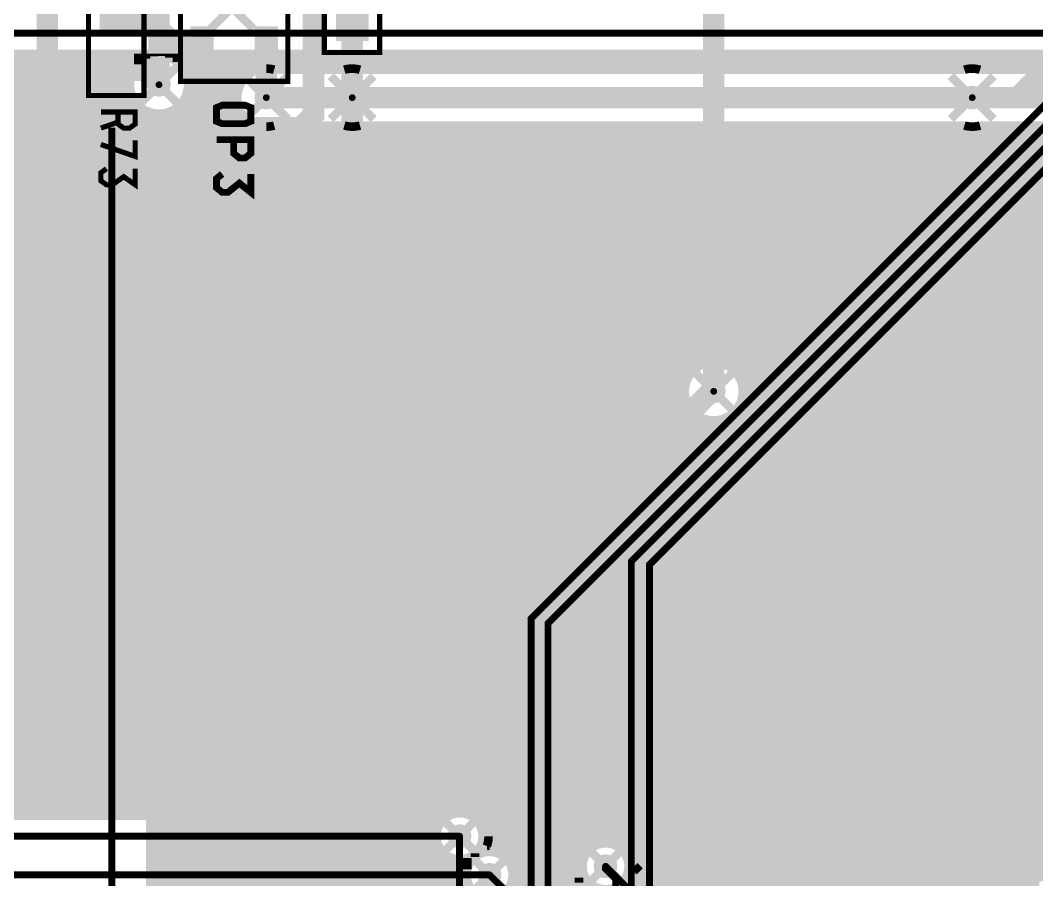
# Model space of a CAD drawing. Extents: x -20 to 155, y -91 to 215.
# Drawn here: x 74 to 104.06, y 148.07 to 173.48 of the extents above; entities that cross this region are included whole.
import ezdxf

# ---------------------------------------------------------------- set-up
doc = ezdxf.new("R2010")
doc.units = 0
doc.header["$MEASUREMENT"] = 0
doc.layers.get('0').update_dxf_attribs({"linetype": 'CONTINUOUS'})
for name, color, linetype in [('25-334-0_BOT', 7, 'CONTINUOUS'), ('25-334-0_DRD', 7, 'CONTINUOUS'), ('25-334-0_DRL', 2, 'CONTINUOUS'), ('25-334-0_IN1', 4, 'CONTINUOUS'), ('25-334-0_IN2', 3, 'CONTINUOUS'), ('25-334-0_SMT', 10, 'CONTINUOUS'), ('25-334-0_SPT', 14, 'CONTINUOUS'), ('25-334-0_SST', 12, 'CONTINUOUS'), ('25-334-0_TOP', 11, 'CONTINUOUS'), ('THRUHOLE_TAP', 15, 'CONTINUOUS')]:
    doc.layers.add(name, color=color, linetype=linetype)

# ---------------------------------------------------------------- blocks, each defined once
blk = doc.blocks.new('ROUND_66')
at = {"const_width": 0.35052}
blk.add_lwpolyline([(-0.17526, 0, 1), (0.17526, 0, 1)], format="xyb", close=True, dxfattribs=at)
blk = doc.blocks.new('ROUND_86')
at = {"const_width": 0.10033}
blk.add_lwpolyline([(-0.050164, 0, 1), (0.050164, 0, 1)], format="xyb", close=True, dxfattribs=at)
blk = doc.blocks.new('ROUND_87')
at = {"const_width": 0.10033}
blk.add_lwpolyline([(-0.050164, 0, 1), (0.050164, 0, 1)], format="xyb", close=True, dxfattribs=at)
blk = doc.blocks.new('ROUND_69')
at = {"const_width": 0.35052}
blk.add_lwpolyline([(-0.17526, 0, 1), (0.17526, 0, 1)], format="xyb", close=True, dxfattribs=at)
blk = doc.blocks.new('ROUND_23')
at = {"const_width": 0.35052}
blk.add_lwpolyline([(-0.17526, 0, 1), (0.17526, 0, 1)], format="xyb", close=True, dxfattribs=at)
blk = doc.blocks.new('RECTANGLE_5')
blk.add_solid([(0.4826, 0.4064), (0.4826, -0.4064), (-0.4826, 0.4064), (-0.4826, -0.4064)])
blk = doc.blocks.new('RECTANGLE_36')
blk.add_solid([(0.3429, 0.635), (0.3429, -0.635), (-0.3429, 0.635), (-0.3429, -0.635)])
blk = doc.blocks.new('ROUND_75')
at = {"const_width": 0.10033}
blk.add_lwpolyline([(-0.050164, 0, 1), (0.050164, 0, 1)], format="xyb", close=True, dxfattribs=at)

msp = doc.modelspace()

# ---------------------------------------------------------------- linework, layer by layer
at = {"layer": '25-334-0_BOT'}
for points, const_width in [([(55.88, 173.101), (109.093, 173.101)], 0.2032), ([(108.48848, 172.4914), (56.48198, 172.4914)], 0.254), ([(74.0664, 172.4914), (74.0664, 149.9616)], 0.254), ([(74.295, 172.4914), (74.295, 149.9616)], 0.254), ([(74.5236, 172.4914), (74.5236, 149.9616)], 0.254), ([(74.7522, 172.4914), (74.7522, 149.9616)], 0.254), ([(74.9808, 172.4914), (74.9808, 149.9616)], 0.254), ([(75.2094, 172.4914), (75.2094, 149.9616)], 0.254), ([(75.438, 172.4914), (75.438, 149.9616)], 0.254), ([(75.6666, 172.4914), (75.6666, 149.9616)], 0.254), ([(75.8952, 172.4914), (75.8952, 149.9616)], 0.254), ([(76.1238, 172.4914), (76.1238, 149.9616)], 0.254), ([(76.3524, 172.4914), (76.3524, 149.9616)], 0.254), ([(76.581, 172.4914), (76.581, 149.9616)], 0.254), ([(76.8096, 172.4914), (76.8096, 149.9616)], 0.254), ([(77.0382, 172.4914), (77.0382, 149.9616)], 0.254), ([(77.2668, 172.4914), (77.2668, 171.75734)], 0.254), ([(77.4954, 172.4914), (77.4954, 172.17898)], 0.254), ([(77.724, 172.4914), (77.724, 172.34408)], 0.254), ([(77.9526, 172.4914), (77.9526, 172.42028)], 0.254), ([(78.1812, 172.4914), (78.1812, 172.43044)], 0.254), ([(78.4098, 172.4914), (78.4098, 172.3771)], 0.254), ([(78.6384, 172.4914), (78.6384, 172.24756)], 0.254), ([(78.867, 172.4914), (78.867, 171.9707)], 0.254), ([(79.0956, 172.4914), (79.0956, 149.9616)], 0.254), ([(79.3242, 172.4914), (79.3242, 149.9616)], 0.254), ([(79.5528, 172.4914), (79.5528, 149.9616)], 0.254), ([(79.7814, 172.4914), (79.7814, 149.9616)], 0.254), ([(80.01, 172.4914), (80.01, 149.9616)], 0.254), ([(80.2386, 172.4914), (80.2386, 149.9616)], 0.254), ([(80.4672, 172.4914), (80.4672, 171.47032)], 0.254), ([(80.6958, 172.4914), (80.6958, 171.82338)], 0.254), ([(80.9244, 172.4914), (80.9244, 171.97578)], 0.254), ([(81.153, 172.4914), (81.153, 172.04436)], 0.254), ([(81.3816, 172.4914), (81.3816, 172.0469)], 0.254), ([(81.6102, 172.4914), (81.6102, 172.0215)], 0.254), ([(81.8388, 172.4914), (81.8388, 172.0215)], 0.254), ([(82.0674, 172.4914), (82.0674, 172.0215)], 0.254), ([(82.296, 172.4914), (82.296, 172.0215)], 0.254), ([(82.5246, 172.4914), (82.5246, 172.0215)], 0.254), ([(82.7532, 172.4914), (82.7532, 172.0215)], 0.254), ([(82.9818, 172.4914), (82.9818, 172.0215)], 0.254), ([(83.2104, 172.4914), (83.2104, 172.0215)], 0.254), ([(83.439, 172.4914), (83.439, 172.0215)], 0.254), ([(83.6676, 172.4914), (83.6676, 172.03928)], 0.254), ([(83.8962, 172.4914), (83.8962, 172.04944)], 0.254), ([(84.1248, 172.4914), (84.1248, 172.0215)], 0.254), ([(84.3534, 172.4914), (84.3534, 172.0215)], 0.254), ([(84.582, 172.4914), (84.582, 172.0215)], 0.254), ([(84.8106, 172.4914), (84.8106, 172.0215)], 0.254), ([(85.0392, 172.4914), (85.0392, 172.0215)], 0.254), ([(85.2678, 172.4914), (85.2678, 172.0215)], 0.254), ([(85.4964, 172.4914), (85.4964, 172.0215)], 0.254), ([(85.725, 172.4914), (85.725, 172.0215)], 0.254), ([(85.9536, 172.4914), (85.9536, 172.0215)], 0.254), ([(86.1822, 172.4914), (86.1822, 172.0215)], 0.254), ([(86.4108, 172.4914), (86.4108, 172.0215)], 0.254), ([(86.6394, 172.4914), (86.6394, 172.0215)], 0.254), ([(86.868, 172.4914), (86.868, 172.0215)], 0.254), ([(87.0966, 172.4914), (87.0966, 172.0215)], 0.254), ([(87.3252, 172.4914), (87.3252, 172.0215)], 0.254), ([(87.5538, 172.4914), (87.5538, 172.0215)], 0.254), ([(87.7824, 172.4914), (87.7824, 172.0215)], 0.254), ([(88.011, 172.4914), (88.011, 172.0215)], 0.254), ([(88.2396, 172.4914), (88.2396, 172.0215)], 0.254), ([(88.4682, 172.4914), (88.4682, 172.0215)], 0.254), ([(88.6968, 172.4914), (88.6968, 172.0215)], 0.254), ([(88.9254, 172.4914), (88.9254, 172.0215)], 0.254), ([(89.154, 172.4914), (89.154, 172.0215)], 0.254), ([(89.3826, 172.4914), (89.3826, 172.0215)], 0.254), ([(89.6112, 172.4914), (89.6112, 172.0215)], 0.254), ([(89.8398, 172.4914), (89.8398, 172.0215)], 0.254), ([(90.0684, 172.4914), (90.0684, 172.0215)], 0.254), ([(90.297, 172.4914), (90.297, 172.0215)], 0.254), ([(90.5256, 172.4914), (90.5256, 172.0215)], 0.254), ([(90.7542, 172.4914), (90.7542, 172.0215)], 0.254), ([(90.9828, 172.4914), (90.9828, 172.0215)], 0.254), ([(91.2114, 172.4914), (91.2114, 172.0215)], 0.254), ([(91.44, 172.4914), (91.44, 172.0215)], 0.254), ([(91.6686, 172.4914), (91.6686, 172.0215)], 0.254), ([(91.8972, 172.4914), (91.8972, 172.0215)], 0.254), ([(92.1258, 172.4914), (92.1258, 172.0215)], 0.254), ([(92.3544, 172.4914), (92.3544, 172.0215)], 0.254), ([(92.583, 172.4914), (92.583, 172.0215)], 0.254), ([(92.8116, 172.4914), (92.8116, 172.0215)], 0.254), ([(93.0402, 172.4914), (93.0402, 172.0215)], 0.254), ([(93.2688, 172.4914), (93.2688, 172.0215)], 0.254), ([(93.4974, 172.4914), (93.4974, 172.0215)], 0.254), ([(93.726, 172.4914), (93.726, 172.0215)], 0.254), ([(93.9546, 172.4914), (93.9546, 172.0215)], 0.254), ([(94.1832, 172.4914), (94.1832, 172.0215)], 0.254), ([(94.4118, 172.4914), (94.4118, 172.0215)], 0.254), ([(94.6404, 172.4914), (94.6404, 172.0215)], 0.254), ([(94.869, 172.4914), (94.869, 172.0215)], 0.254), ([(95.0976, 172.4914), (95.0976, 172.0215)], 0.254), ([(95.3262, 172.4914), (95.3262, 172.0215)], 0.254), ([(95.5548, 172.4914), (95.5548, 172.0215)], 0.254), ([(95.7834, 172.4914), (95.7834, 172.0215)], 0.254), ([(96.012, 172.4914), (96.012, 172.0215)], 0.254), ([(96.2406, 172.4914), (96.2406, 172.0215)], 0.254), ([(96.4692, 172.4914), (96.4692, 172.0215)], 0.254), ([(96.6978, 172.4914), (96.6978, 172.0215)], 0.254), ([(96.9264, 172.4914), (96.9264, 172.0215)], 0.254), ([(97.155, 172.4914), (97.155, 172.0215)], 0.254), ([(97.3836, 172.4914), (97.3836, 172.0215)], 0.254), ([(97.6122, 172.4914), (97.6122, 172.0215)], 0.254), ([(97.8408, 172.4914), (97.8408, 172.0215)], 0.254), ([(98.0694, 172.4914), (98.0694, 172.0215)], 0.254), ([(98.298, 172.4914), (98.298, 172.0215)], 0.254), ([(98.5266, 172.4914), (98.5266, 172.0215)], 0.254), ([(98.7552, 172.4914), (98.7552, 172.0215)], 0.254), ([(98.9838, 172.4914), (98.9838, 172.0215)], 0.254), ([(99.2124, 172.4914), (99.2124, 172.0215)], 0.254), ([(99.441, 172.4914), (99.441, 172.0215)], 0.254), ([(99.6696, 172.4914), (99.6696, 172.0215)], 0.254), ([(99.8982, 172.4914), (99.8982, 172.0215)], 0.254), ([(100.1268, 172.4914), (100.1268, 172.0215)], 0.254), ([(100.3554, 172.4914), (100.3554, 172.0215)], 0.254), ([(100.584, 172.4914), (100.584, 172.0215)], 0.254), ([(100.8126, 172.4914), (100.8126, 172.0215)], 0.254), ([(101.0412, 172.4914), (101.0412, 172.0215)], 0.254), ([(101.2698, 172.4914), (101.2698, 172.0215)], 0.254), ([(101.4984, 172.4914), (101.4984, 172.0215)], 0.254), ([(101.727, 172.4914), (101.727, 172.0215)], 0.254), ([(101.9556, 172.4914), (101.9556, 172.02912)], 0.254), ([(102.1842, 172.4914), (102.1842, 172.05198)], 0.254), ([(102.4128, 172.4914), (102.4128, 172.0215)], 0.254), ([(102.6414, 172.4914), (102.6414, 172.0215)], 0.254), ([(102.87, 172.4914), (102.87, 172.0215)], 0.254), ([(103.0986, 172.4914), (103.0986, 172.0215)], 0.254), ([(103.3272, 172.4914), (103.3272, 172.0215)], 0.254), ([(103.5558, 172.4914), (103.5558, 172.0215)], 0.254), ([(103.7844, 172.4914), (103.7844, 172.0215)], 0.254), ([(104.013, 172.4914), (104.013, 172.0215)], 0.254), ([(77.46746, 172.15104), (50.9905, 172.15104)], 0.254), ([(77.80274, 172.37964), (56.34482, 172.37964)], 0.254), ([(108.62818, 172.37964), (78.40726, 172.37964)], 0.254), ([(120.71604, 172.15104), (78.74254, 172.15104)], 0.254), ([(77.32014, 171.92244), (50.9905, 171.92244)], 0.254), ([(80.8228, 171.92244), (78.88986, 171.92244)], 0.254), ([(83.58632, 172.0215), (81.51114, 172.0215)], 0.254), ([(101.92512, 172.0215), (84.05114, 172.0215)], 0.254), ([(101.92512, 172.0215), (84.05114, 172.0215)], 0.254), ([(101.92512, 172.0215), (84.05114, 172.0215)], 0.254), ([(108.52912, 172.0215), (102.38994, 172.0215)], 0.254), ([(77.2541, 171.69384), (50.9905, 171.69384)], 0.254), ([(80.5815, 171.69384), (78.95336, 171.69384)], 0.254), ([(77.2541, 171.46524), (50.9905, 171.46524)], 0.254), ([(77.3176, 171.23664), (50.9905, 171.23664)], 0.254), ([(77.2668, 171.39412), (77.2668, 149.9616)], 0.254), ([(80.42402, 171.23664), (78.8924, 171.23664)], 0.254), ([(80.46466, 171.46524), (78.9559, 171.46524)], 0.254), ([(83.82, 171.196), (81.28, 171.196)], 0.635), ([(83.82, 171.196), (102.1588, 171.196)], 0.635), ([(108.7628, 171.196), (83.82, 171.196)], 0.635), ([(83.82, 171.196), (102.1588, 171.196)], 0.635), ([(77.46238, 171.00804), (50.9905, 171.00804)], 0.254), ([(77.4954, 170.97248), (77.4954, 149.9616)], 0.254), ([(80.4418, 171.00804), (78.74762, 171.00804)], 0.254), ([(78.867, 171.1833), (78.867, 149.9616)], 0.254), ([(80.4672, 170.92168), (80.4672, 149.9616)], 0.254), ([(77.7875, 170.77944), (50.9905, 170.77944)], 0.254), ([(77.724, 170.80738), (77.724, 149.9616)], 0.254), ([(77.9526, 170.73372), (77.9526, 149.9616)], 0.254), ([(78.1812, 170.72356), (78.1812, 149.9616)], 0.254), ([(78.4098, 170.77436), (78.4098, 149.9616)], 0.254), ([(80.5307, 170.77944), (78.41996, 170.77944)], 0.254), ([(78.6384, 170.9039), (78.6384, 149.9616)], 0.254), ([(80.71358, 170.55084), (50.9905, 170.55084)], 0.254), ([(118.88724, 170.32224), (54.10708, 170.32224)], 0.254), ([(80.6958, 170.56862), (80.6958, 149.9616)], 0.254), ([(80.9244, 170.41622), (80.9244, 149.9616)], 0.254), ([(81.153, 170.34764), (81.153, 149.9616)], 0.254), ([(81.3816, 170.3451), (81.3816, 149.9616)], 0.254), ([(83.58632, 170.3705), (81.51114, 170.3705)], 0.254), ([(81.6102, 170.3705), (81.6102, 149.9616)], 0.254), ([(81.8388, 170.3705), (81.8388, 149.9616)], 0.254), ([(82.0674, 170.3705), (82.0674, 149.9616)], 0.254), ([(82.296, 170.3705), (82.296, 149.9616)], 0.254), ([(82.5246, 170.3705), (82.5246, 149.9616)], 0.254), ([(82.7532, 170.3705), (82.7532, 149.9616)], 0.254), ([(82.9818, 170.3705), (82.9818, 149.9616)], 0.254), ([(83.2104, 170.3705), (83.2104, 149.9616)], 0.254), ([(83.439, 170.3705), (83.439, 149.9616)], 0.254), ([(83.6676, 170.35272), (83.6676, 149.9616)], 0.254), ([(83.8962, 170.34256), (83.8962, 149.9616)], 0.254), ([(101.92512, 170.3705), (84.05114, 170.3705)], 0.254), ([(101.92512, 170.3705), (84.05114, 170.3705)], 0.254), ([(101.92512, 170.3705), (84.05114, 170.3705)], 0.254), ([(84.1248, 170.3705), (84.1248, 149.9616)], 0.254), ([(84.3534, 170.3705), (84.3534, 149.9616)], 0.254), ([(84.582, 170.3705), (84.582, 149.9616)], 0.254), ([(84.8106, 170.3705), (84.8106, 149.9616)], 0.254), ([(85.0392, 170.3705), (85.0392, 149.9616)], 0.254), ([(85.2678, 170.3705), (85.2678, 149.9616)], 0.254), ([(85.4964, 170.3705), (85.4964, 149.9616)], 0.254), ([(85.725, 170.3705), (85.725, 149.9616)], 0.254), ([(85.9536, 170.3705), (85.9536, 149.9616)], 0.254), ([(86.1822, 170.3705), (86.1822, 149.9616)], 0.254), ([(86.4108, 170.3705), (86.4108, 149.97938)], 0.254), ([(86.6394, 170.3705), (86.6394, 150.13178)], 0.254), ([(86.868, 170.3705), (86.868, 150.20036)], 0.254), ([(87.0966, 170.3705), (87.0966, 150.2029)], 0.254), ([(87.3252, 170.3705), (87.3252, 150.14194)], 0.254), ([(87.5538, 170.3705), (87.5538, 150.00224)], 0.254), ([(87.7824, 170.3705), (87.7824, 149.69236)], 0.254), ([(88.011, 170.3705), (88.011, 149.05736)], 0.254), ([(88.2396, 170.3705), (88.2396, 148.98878)], 0.254), ([(88.4682, 170.3705), (88.4682, 148.83638)], 0.254), ([(88.6968, 170.3705), (88.6968, 148.48332)], 0.254), ([(88.9254, 170.3705), (88.9254, 143.02232)], 0.254), ([(89.154, 170.3705), (89.154, 143.02232)], 0.254), ([(89.3826, 170.3705), (89.3826, 143.02232)], 0.254), ([(89.6112, 170.3705), (89.6112, 143.02232)], 0.254), ([(89.8398, 170.3705), (89.8398, 147.4978)], 0.254), ([(90.0684, 170.3705), (90.0684, 147.7899)], 0.254), ([(90.297, 170.3705), (90.297, 147.92452)], 0.254), ([(90.5256, 170.3705), (90.5256, 148.80336)], 0.254), ([(90.7542, 170.3705), (90.7542, 149.11324)], 0.254), ([(90.9828, 170.3705), (90.9828, 149.25294)], 0.254), ([(91.2114, 170.3705), (91.2114, 149.3139)], 0.254), ([(91.44, 170.3705), (91.44, 149.31136)], 0.254), ([(91.6686, 170.3705), (91.6686, 149.24278)], 0.254), ([(91.8972, 170.3705), (91.8972, 149.09038)], 0.254), ([(92.1258, 170.3705), (92.1258, 148.73732)], 0.254), ([(92.3544, 170.3705), (92.3544, 148.3106)], 0.254), ([(92.583, 170.3705), (92.583, 148.3106)], 0.254), ([(92.8116, 170.3705), (92.8116, 148.3106)], 0.254), ([(93.0402, 170.3705), (93.0402, 148.3106)], 0.254), ([(93.2688, 170.3705), (93.2688, 148.3106)], 0.254), ([(93.4974, 170.3705), (93.4974, 148.3106)], 0.254), ([(93.726, 170.3705), (93.726, 162.84956)], 0.254), ([(93.9546, 170.3705), (93.9546, 163.15944)], 0.254), ([(94.1832, 170.3705), (94.1832, 163.29914)], 0.254), ([(94.4118, 170.3705), (94.4118, 163.3601)], 0.254), ([(94.6404, 170.3705), (94.6404, 163.35756)], 0.254), ([(94.869, 170.3705), (94.869, 163.28898)], 0.254), ([(95.0976, 170.3705), (95.0976, 163.13658)], 0.254), ([(95.3262, 170.3705), (95.3262, 162.78352)], 0.254), ([(95.5548, 170.3705), (95.5548, 148.3106)], 0.254), ([(95.7834, 170.3705), (95.7834, 148.3106)], 0.254), ([(96.012, 170.3705), (96.012, 148.3106)], 0.254), ([(96.2406, 170.3705), (96.2406, 148.3106)], 0.254), ([(96.4692, 170.3705), (96.4692, 148.3106)], 0.254), ([(96.6978, 170.3705), (96.6978, 148.3106)], 0.254), ([(96.9264, 170.3705), (96.9264, 148.3106)], 0.254), ([(97.155, 170.3705), (97.155, 148.3106)], 0.254), ([(97.3836, 170.3705), (97.3836, 148.3106)], 0.254), ([(97.6122, 170.3705), (97.6122, 148.3106)], 0.254), ([(97.8408, 170.3705), (97.8408, 148.3106)], 0.254), ([(98.0694, 170.3705), (98.0694, 148.3106)], 0.254), ([(98.298, 170.3705), (98.298, 148.3106)], 0.254), ([(98.5266, 170.3705), (98.5266, 148.3106)], 0.254), ([(98.7552, 170.3705), (98.7552, 148.3106)], 0.254), ([(98.9838, 170.3705), (98.9838, 148.3106)], 0.254), ([(99.2124, 170.3705), (99.2124, 148.3106)], 0.254), ([(99.441, 170.3705), (99.441, 148.3106)], 0.254), ([(99.6696, 170.3705), (99.6696, 148.3106)], 0.254), ([(99.8982, 170.3705), (99.8982, 148.3106)], 0.254), ([(100.1268, 170.3705), (100.1268, 148.3106)], 0.254), ([(100.3554, 170.3705), (100.3554, 148.3106)], 0.254), ([(100.584, 170.3705), (100.584, 148.3106)], 0.254), ([(100.8126, 170.3705), (100.8126, 148.3106)], 0.254), ([(101.0412, 170.3705), (101.0412, 148.3106)], 0.254), ([(101.2698, 170.3705), (101.2698, 148.3106)], 0.254), ([(101.4984, 170.3705), (101.4984, 148.3106)], 0.254), ([(101.727, 170.3705), (101.727, 148.3106)], 0.254), ([(101.9556, 170.36288), (101.9556, 148.3106)], 0.254), ([(102.1842, 170.33748), (102.1842, 148.3106)], 0.254), ([(108.52912, 170.3705), (102.38994, 170.3705)], 0.254), ([(102.4128, 170.3705), (102.4128, 148.2979)], 0.254), ([(102.6414, 170.3705), (102.6414, 148.1963)], 0.254), ([(102.87, 170.3705), (102.87, 147.97786)], 0.254), ([(103.0986, 170.3705), (103.0986, 147.74926)], 0.254), ([(103.3272, 170.3705), (103.3272, 147.52066)], 0.254), ([(103.5558, 170.3705), (103.5558, 147.29206)], 0.254), ([(103.7844, 170.3705), (103.7844, 147.19808)], 0.254), ([(104.013, 170.3705), (104.013, 147.12188)], 0.254), ([(118.65864, 170.09364), (54.42712, 170.09364)], 0.254), ([(118.43004, 169.86504), (54.63286, 169.86504)], 0.254), ([(118.20144, 169.63644), (60.14466, 169.63644)], 0.254), ([(117.97284, 169.40784), (60.3885, 169.40784)], 0.254), ([(117.74424, 169.17924), (70.31228, 169.17924)], 0.254), ([(117.51564, 168.95064), (70.77964, 168.95064)], 0.254), ([(117.28704, 168.72204), (71.03872, 168.72204)], 0.254), ([(117.05844, 168.49344), (71.21144, 168.49344)], 0.254), ([(116.82984, 168.26484), (71.33082, 168.26484)], 0.254), ([(116.60124, 168.03624), (71.40702, 168.03624)], 0.254), ([(116.37264, 167.80764), (71.44766, 167.80764)], 0.254), ([(115.91544, 167.35044), (71.42988, 167.35044)], 0.254), ([(116.14404, 167.57904), (71.45528, 167.57904)], 0.254), ([(115.68684, 167.12184), (71.37146, 167.12184)], 0.254), ([(115.45824, 166.89324), (71.2724, 166.89324)], 0.254), ([(115.00104, 166.43604), (70.91426, 166.43604)], 0.254), ([(115.22964, 166.66464), (71.12762, 166.66464)], 0.254), ([(114.77244, 166.20744), (70.57898, 166.20744)], 0.254), ([(114.54384, 165.97884), (50.9905, 165.97884)], 0.254), ([(114.427, 165.75024), (50.9905, 165.75024)], 0.254), ([(114.427, 165.52164), (50.9905, 165.52164)], 0.254), ([(114.427, 165.29304), (50.9905, 165.29304)], 0.254), ([(114.427, 165.06444), (50.9905, 165.06444)], 0.254), ([(114.427, 164.83584), (50.9905, 164.83584)], 0.254), ([(114.427, 164.60724), (50.9905, 164.60724)], 0.254), ([(114.427, 164.37864), (50.9905, 164.37864)], 0.254), ([(114.427, 164.15004), (50.9905, 164.15004)], 0.254), ([(114.427, 163.92144), (51.00574, 163.92144)], 0.254), ([(114.427, 163.46424), (50.97272, 163.46424)], 0.254), ([(114.427, 163.69284), (51.02098, 163.69284)], 0.254), ([(94.0562, 163.23564), (50.84826, 163.23564)], 0.254), ([(114.427, 163.23564), (94.96806, 163.23564)], 0.254), ([(93.8149, 163.00704), (50.58664, 163.00704)], 0.254), ([(114.427, 163.00704), (95.2119, 163.00704)], 0.254), ([(93.69806, 162.77844), (48.26, 162.77844)], 0.254), ([(93.65742, 162.54984), (48.26, 162.54984)], 0.254), ([(114.427, 162.77844), (95.3262, 162.77844)], 0.254), ([(114.427, 162.54984), (95.36938, 162.54984)], 0.254), ([(93.6752, 162.32124), (48.26, 162.32124)], 0.254), ([(95.3262, 162.23488), (95.3262, 148.3106)], 0.254), ([(114.427, 162.32124), (95.34906, 162.32124)], 0.254), ([(93.7641, 162.09264), (48.26, 162.09264)], 0.254), ([(93.726, 162.16884), (93.726, 148.3106)], 0.254), ([(114.427, 162.09264), (95.2627, 162.09264)], 0.254), ([(93.94698, 161.86404), (48.26, 161.86404)], 0.254), ([(114.427, 161.63544), (48.26, 161.63544)], 0.254), ([(93.9546, 161.85896), (93.9546, 148.3106)], 0.254), ([(94.1832, 161.71672), (94.1832, 148.3106)], 0.254), ([(94.4118, 161.6583), (94.4118, 148.3106)], 0.254), ([(94.6404, 161.66084), (94.6404, 148.3106)], 0.254), ([(94.869, 161.72942), (94.869, 148.3106)], 0.254), ([(114.427, 161.86404), (95.07728, 161.86404)], 0.254), ([(95.0976, 161.88182), (95.0976, 148.3106)], 0.254), ([(114.427, 161.40684), (48.26, 161.40684)], 0.254), ([(114.427, 161.17824), (48.26, 161.17824)], 0.254), ([(114.427, 160.94964), (48.26, 160.94964)], 0.254), ([(114.427, 160.72104), (48.26, 160.72104)], 0.254), ([(114.427, 160.49244), (48.26, 160.49244)], 0.254), ([(114.427, 160.26384), (48.26, 160.26384)], 0.254), ([(114.427, 160.03524), (48.26, 160.03524)], 0.254), ([(114.427, 159.80664), (48.26, 159.80664)], 0.254), ([(114.427, 159.57804), (48.26, 159.57804)], 0.254), ([(114.427, 159.34944), (48.26, 159.34944)], 0.254), ([(114.427, 159.12084), (48.26, 159.12084)], 0.254), ([(114.427, 158.89224), (53.8988, 158.89224)], 0.254), ([(114.427, 158.66364), (54.08676, 158.66364)], 0.254), ([(114.427, 158.43504), (60.67552, 158.43504)], 0.254), ([(114.427, 158.20644), (61.06414, 158.20644)], 0.254), ([(114.427, 157.97784), (61.22416, 157.97784)], 0.254), ([(114.427, 157.74924), (61.29782, 157.74924)], 0.254), ([(114.427, 157.52064), (61.30544, 157.52064)], 0.254), ([(114.427, 157.29204), (61.24956, 157.29204)], 0.254), ([(114.427, 156.83484), (60.82538, 156.83484)], 0.254), ([(114.427, 157.06344), (61.11494, 157.06344)], 0.254), ([(114.427, 156.60624), (51.39182, 156.60624)], 0.254), ([(114.427, 156.37764), (50.927, 156.37764)], 0.254), ([(114.427, 156.14904), (48.26, 156.14904)], 0.254), ([(114.427, 155.92044), (48.26, 155.92044)], 0.254), ([(114.427, 155.69184), (48.26, 155.69184)], 0.254), ([(114.427, 155.46324), (48.26, 155.46324)], 0.254), ([(114.427, 155.23464), (48.26, 155.23464)], 0.254), ([(114.427, 155.00604), (48.26, 155.00604)], 0.254), ([(114.427, 154.77744), (48.26, 154.77744)], 0.254), ([(114.427, 154.54884), (48.26, 154.54884)], 0.254), ([(114.427, 154.32024), (48.26, 154.32024)], 0.254), ([(114.427, 154.09164), (48.26, 154.09164)], 0.254), ([(114.427, 153.86304), (48.26, 153.86304)], 0.254), ([(114.427, 153.63444), (48.26, 153.63444)], 0.254), ([(114.427, 153.40584), (48.26, 153.40584)], 0.254), ([(114.427, 153.17724), (48.26, 153.17724)], 0.254), ([(114.427, 152.94864), (48.26, 152.94864)], 0.254), ([(114.427, 152.72004), (48.26, 152.72004)], 0.254), ([(114.427, 152.49144), (48.26, 152.49144)], 0.254), ([(114.427, 152.26284), (48.26, 152.26284)], 0.254), ([(114.427, 152.03424), (48.26, 152.03424)], 0.254), ([(114.427, 151.80564), (57.55132, 151.80564)], 0.254), ([(114.427, 151.57704), (57.75452, 151.57704)], 0.254), ([(108.39958, 151.34844), (57.85104, 151.34844)], 0.254), ([(108.1024, 151.11984), (57.87898, 151.11984)], 0.254), ([(107.96778, 150.89124), (57.84596, 150.89124)], 0.254), ([(107.90936, 150.66264), (57.74182, 150.66264)], 0.254), ([(107.91444, 150.43404), (57.52338, 150.43404)], 0.254), ([(86.91118, 150.20544), (65.61328, 150.20544)], 0.254), ([(107.98556, 150.20544), (87.07628, 150.20544)], 0.254), ([(86.40826, 149.97684), (66.11874, 149.97684)], 0.254), ([(86.39048, 149.9616), (66.13398, 149.9616)], 0.254), ([(108.14304, 149.97684), (87.58174, 149.97684)], 0.254), ([(108.51896, 149.74824), (87.75446, 149.74824)], 0.254), ([(65.532, 149.352), (86.995, 149.352)], 0.2032), ([(114.427, 149.51964), (87.83574, 149.51964)], 0.254), ([(91.08948, 149.29104), (87.85098, 149.29104)], 0.254), ([(114.427, 149.29104), (91.53652, 149.29104)], 0.254), ([(90.69832, 149.06244), (87.96528, 149.06244)], 0.254), ([(114.427, 149.06244), (91.92514, 149.06244)], 0.254), ([(90.5383, 148.83384), (88.47074, 148.83384)], 0.254), ([(114.427, 148.83384), (92.08516, 148.83384)], 0.254), ([(90.46718, 148.60524), (88.64346, 148.60524)], 0.254), ([(90.45956, 148.37664), (88.72474, 148.37664)], 0.254), ([(91.313, 148.463), (92.075, 147.701), (102.2858, 147.701), (103.632, 146.3548)], 0.2032), ([(114.427, 148.60524), (92.15882, 148.60524)], 0.254), ([(92.16898, 148.46808), (92.32646, 148.3106)], 0.254), ([(114.427, 148.37664), (92.26042, 148.37664)], 0.254), ([(87.884, 148.209), (65.532, 148.209)], 0.2032), ([(90.51544, 148.14804), (88.73998, 148.14804)], 0.254), ([(90.5256, 148.12264), (90.5256, 147.9804)], 0.254), ([(102.2858, 148.3106), (92.32646, 148.3106)], 0.254), ([(114.427, 148.14804), (102.69982, 148.14804)], 0.254), ([(102.7176, 148.1328), (103.63708, 147.21332)], 0.254)]:
    msp.add_lwpolyline(points, dxfattribs=dict(at, const_width=const_width))
at = {"layer": '25-334-0_BOT', "const_width": 0.254}
for points in [[(78.105, 172.43552, 0.4142136), (77.24648, 171.577)], [(78.96352, 171.577, 0.4142136), (78.105, 172.43552)], [(81.28, 172.05452, 0.4142136), (80.42148, 171.196)], [(81.51114, 172.0215, 0.0683584), (81.28, 172.05325)], [(83.82, 172.05452, 0.0690749), (83.58616, 172.02206)], [(83.82, 172.05452, 0.0690749), (83.58616, 172.02206)], [(84.05114, 172.0215, 0.0683584), (83.82, 172.05325)], [(84.05114, 172.0215, 0.0683584), (83.82, 172.05325)], [(102.1588, 172.05452, 0.0690749), (101.92496, 172.02206)], [(102.38994, 172.0215, 0.0683584), (102.1588, 172.05325)], [(77.24648, 171.577, 0.4142136), (78.105, 170.71848)], [(78.105, 170.71848, 0.4142136), (78.96352, 171.577)], [(80.42148, 171.196, 0.4142136), (81.28, 170.33748)], [(81.28, 170.33748, 0.068358), (81.51148, 170.36927)], [(83.58632, 170.3705, 0.0690745), (83.82, 170.33806)], [(83.58632, 170.3705, 0.0690745), (83.82, 170.33806)], [(83.82, 170.33748, 0.068358), (84.05148, 170.36927)], [(83.82, 170.33748, 0.068358), (84.05148, 170.36927)], [(101.92512, 170.3705, 0.0690745), (102.1588, 170.33806)], [(102.1588, 170.33748, 0.068358), (102.39028, 170.36927)], [(94.5134, 163.36772, 0.4142136), (93.65488, 162.5092)], [(95.37192, 162.5092, 0.4142136), (94.5134, 163.36772)], [(93.65488, 162.5092, 0.4142136), (94.5134, 161.65068)], [(94.5134, 161.65068, 0.4142136), (95.37192, 162.5092)], [(86.995, 150.21052, 0.1978252), (86.39048, 149.9616)], [(87.85352, 149.352, 0.4142136), (86.995, 150.21052)], [(87.80272, 149.06244, 0.0862677), (87.85305, 149.352)], [(91.313, 149.32152, 0.4142136), (90.45448, 148.463)], [(92.16898, 148.46808, 0.4124764), (91.313, 149.31898)], [(87.884, 149.06752, 0.0237425), (87.8026, 149.06365)], [(88.74252, 148.209, 0.4142136), (87.884, 149.06752)], [(90.45448, 148.463, 0.1484879), (90.59945, 147.98561)], [(87.884, 147.35048, 0.4142136), (88.74252, 148.209)], [(102.7176, 148.1328, 0.1989124), (102.2858, 148.31166)], [(90.59926, 147.98548, 0.4098889), (89.75344, 147.12696)], [(90.59926, 147.98548, 0.4098889), (89.75344, 147.12696)]]:
    msp.add_lwpolyline(points, format="xyb", dxfattribs=at)
at = {"layer": '25-334-0_DRD', "const_width": 0.254}
for points in [[(80.899, 174.498), (79.629, 173.228)], [(80.899, 173.228), (79.629, 174.498)], [(78.74, 172.212), (77.47, 170.942)], [(78.74, 170.942), (77.47, 172.212)], [(81.915, 171.831), (80.645, 170.561)], [(81.915, 170.561), (80.645, 171.831)], [(84.455, 171.831), (83.185, 170.561)], [(84.455, 170.561), (83.185, 171.831)], [(84.455, 171.831), (83.185, 170.561)], [(84.455, 170.561), (83.185, 171.831)], [(84.455, 171.831), (83.185, 170.561)], [(84.455, 170.561), (83.185, 171.831)], [(84.455, 171.831), (83.185, 170.561)], [(84.455, 170.561), (83.185, 171.831)], [(84.455, 171.831), (83.185, 170.561)], [(84.455, 170.561), (83.185, 171.831)], [(102.7938, 171.831), (101.5238, 170.561)], [(102.7938, 170.561), (101.5238, 171.831)], [(102.7938, 171.831), (101.5238, 170.561)], [(102.7938, 170.561), (101.5238, 171.831)], [(95.1484, 163.1442), (93.8784, 161.8742)], [(95.1484, 161.8742), (93.8784, 163.1442)], [(87.63, 149.987), (86.36, 148.717)], [(87.63, 148.717), (86.36, 149.987)], [(91.948, 149.098), (90.678, 147.828)], [(91.948, 147.828), (90.678, 149.098)], [(88.519, 148.844), (87.249, 147.574)], [(88.519, 147.574), (87.249, 148.844)]]:
    msp.add_lwpolyline(points, dxfattribs=at)
at = {"layer": '25-334-0_IN1'}
for points, const_width in [([(83.82, 171.196), (83.82, 168.529), (82.931, 167.64), (69.85, 167.64), (68.58, 168.91), (59.69, 168.91)], 0.635), ([(94.5134, 162.5092), (94.4372, 162.5092), (89.535, 157.607), (60.452, 157.607)], 0.635), ([(103.886, 150.749), (77.851, 150.749), (77.851, 123.063)], 0.254), ([(103.886, 150.7236), (77.851, 150.7236)], 0.254), ([(103.886, 150.495), (77.851, 150.495)], 0.254), ([(78.0796, 150.749), (78.0796, 123.063)], 0.254), ([(78.3082, 150.749), (78.3082, 123.063)], 0.254), ([(78.5368, 150.749), (78.5368, 123.063)], 0.254), ([(78.7654, 150.749), (78.7654, 123.063)], 0.254), ([(78.994, 150.749), (78.994, 123.063)], 0.254), ([(79.2226, 150.749), (79.2226, 123.063)], 0.254), ([(79.4512, 150.749), (79.4512, 123.063)], 0.254), ([(79.6798, 150.749), (79.6798, 123.063)], 0.254), ([(79.9084, 150.749), (79.9084, 123.063)], 0.254), ([(80.137, 150.749), (80.137, 145.86712)], 0.254), ([(80.3656, 150.749), (80.3656, 146.03476)], 0.254), ([(80.5942, 150.749), (80.5942, 146.09318)], 0.254), ([(80.8228, 150.749), (80.8228, 146.07032)], 0.254), ([(81.0514, 150.749), (81.0514, 145.95856)], 0.254), ([(81.28, 150.749), (81.28, 145.6563)], 0.254), ([(81.5086, 150.749), (81.5086, 123.063)], 0.254), ([(81.7372, 150.749), (81.7372, 123.063)], 0.254), ([(81.9658, 150.749), (81.9658, 123.063)], 0.254), ([(82.1944, 150.749), (82.1944, 123.063)], 0.254), ([(82.423, 150.749), (82.423, 123.063)], 0.254), ([(82.6516, 150.749), (82.6516, 123.063)], 0.254), ([(82.8802, 150.749), (82.8802, 123.063)], 0.254), ([(83.1088, 150.749), (83.1088, 123.063)], 0.254), ([(83.3374, 150.749), (83.3374, 123.063)], 0.254), ([(83.566, 150.749), (83.566, 123.063)], 0.254), ([(83.7946, 150.749), (83.7946, 127.79502)], 0.254), ([(84.0232, 150.749), (84.0232, 128.16078)], 0.254), ([(84.2518, 150.749), (84.2518, 128.2827)], 0.254), ([(84.4804, 150.749), (84.4804, 128.31318)], 0.254), ([(84.709, 150.749), (84.709, 128.26492)], 0.254), ([(84.9376, 150.749), (84.9376, 128.11252)], 0.254), ([(85.1662, 150.749), (85.1662, 123.063)], 0.254), ([(85.3948, 150.749), (85.3948, 123.063)], 0.254), ([(85.6234, 150.749), (85.6234, 135.98652)], 0.254), ([(85.852, 150.749), (85.852, 140.15212)], 0.254), ([(86.0806, 150.749), (86.0806, 140.31976)], 0.254), ([(86.3092, 150.749), (86.3092, 140.37818)], 0.254), ([(86.5378, 150.749), (86.5378, 149.85492)], 0.254), ([(86.7664, 150.749), (86.7664, 149.99208)], 0.254), ([(86.995, 150.749), (86.995, 150.03272)], 0.254), ([(87.2236, 150.749), (87.2236, 149.99208)], 0.254), ([(87.4522, 150.749), (87.4522, 149.85492)], 0.254), ([(87.6808, 150.749), (87.6808, 148.8567)], 0.254), ([(87.9094, 150.749), (87.9094, 148.88718)], 0.254), ([(88.138, 150.749), (88.138, 148.83892)], 0.254), ([(88.3666, 150.749), (88.3666, 148.68652)], 0.254), ([(88.5952, 150.749), (88.5952, 138.59002)], 0.254), ([(88.8238, 150.749), (88.8238, 138.61034)], 0.254), ([(89.0524, 150.749), (89.0524, 138.55192)], 0.254), ([(89.281, 150.749), (89.281, 138.38428)], 0.254), ([(89.5096, 150.749), (89.5096, 144.07896)], 0.254), ([(89.7382, 150.749), (89.7382, 144.33042)], 0.254), ([(89.9668, 150.749), (89.9668, 144.42694)], 0.254), ([(90.1954, 150.749), (90.1954, 144.4371)], 0.254), ([(90.424, 150.749), (90.424, 144.36852)], 0.254), ([(90.6526, 150.749), (90.6526, 148.62302)], 0.254), ([(90.8812, 150.749), (90.8812, 148.98878)], 0.254), ([(91.1098, 150.749), (91.1098, 149.1107)], 0.254), ([(91.3384, 150.749), (91.3384, 149.14118)], 0.254), ([(91.567, 150.749), (91.567, 149.09292)], 0.254), ([(91.7956, 150.749), (91.7956, 148.94052)], 0.254), ([(92.0242, 150.749), (92.0242, 141.77264)], 0.254), ([(92.2528, 150.749), (92.2528, 141.70406)], 0.254), ([(92.4814, 150.749), (92.4814, 141.51864)], 0.254), ([(92.71, 150.749), (92.71, 139.24788)], 0.254), ([(92.9386, 150.749), (92.9386, 138.98372)], 0.254), ([(93.1672, 150.749), (93.1672, 137.2616)], 0.254), ([(93.3958, 150.749), (93.3958, 123.063)], 0.254), ([(93.6244, 150.749), (93.6244, 123.063)], 0.254), ([(93.853, 150.749), (93.853, 123.063)], 0.254), ([(94.0816, 150.749), (94.0816, 128.05664)], 0.254), ([(94.3102, 150.749), (94.3102, 128.24206)], 0.254), ([(94.5388, 150.749), (94.5388, 128.31064)], 0.254), ([(94.7674, 150.749), (94.7674, 128.29794)], 0.254), ([(94.996, 150.749), (94.996, 128.19888)], 0.254), ([(95.2246, 150.749), (95.2246, 127.93472)], 0.254), ([(95.4532, 150.749), (95.4532, 123.063)], 0.254), ([(95.6818, 150.749), (95.6818, 123.063)], 0.254), ([(95.9104, 150.749), (95.9104, 139.36472)], 0.254), ([(96.139, 150.749), (96.139, 142.9131)], 0.254), ([(96.3676, 150.749), (96.3676, 143.0528)], 0.254), ([(96.5962, 150.749), (96.5962, 143.09344)], 0.254), ([(96.8248, 150.749), (96.8248, 143.05534)], 0.254), ([(97.0534, 150.749), (97.0534, 142.91818)], 0.254), ([(97.282, 150.749), (97.282, 123.063)], 0.254), ([(97.5106, 150.749), (97.5106, 123.063)], 0.254), ([(97.7392, 150.749), (97.7392, 123.063)], 0.254), ([(97.9678, 150.749), (97.9678, 123.063)], 0.254), ([(98.1964, 150.749), (98.1964, 123.063)], 0.254), ([(98.425, 150.749), (98.425, 123.063)], 0.254), ([(98.6536, 150.749), (98.6536, 141.39164)], 0.254), ([(98.8822, 150.749), (98.8822, 141.57706)], 0.254), ([(99.1108, 150.749), (99.1108, 141.64564)], 0.254), ([(99.3394, 150.749), (99.3394, 141.63294)], 0.254), ([(99.568, 150.749), (99.568, 141.53388)], 0.254), ([(99.7966, 150.749), (99.7966, 141.26972)], 0.254), ([(100.0252, 150.749), (100.0252, 123.063)], 0.254), ([(100.2538, 150.749), (100.2538, 123.063)], 0.254), ([(100.4824, 150.749), (100.4824, 123.063)], 0.254), ([(100.711, 150.749), (100.711, 123.063)], 0.254), ([(100.9396, 150.749), (100.9396, 123.063)], 0.254), ([(101.1682, 150.749), (101.1682, 123.063)], 0.254), ([(101.3968, 150.749), (101.3968, 123.063)], 0.254), ([(101.6254, 150.749), (101.6254, 146.47672)], 0.254), ([(101.854, 150.749), (101.854, 146.74088)], 0.254), ([(102.0826, 150.749), (102.0826, 146.83994)], 0.254), ([(102.3112, 150.749), (102.3112, 146.85264)], 0.254), ([(102.5398, 150.749), (102.5398, 146.78406)], 0.254), ([(102.7684, 150.749), (102.7684, 146.59864)], 0.254), ([(102.997, 150.749), (102.997, 146.5961)], 0.254), ([(103.2256, 150.749), (103.2256, 146.89836)], 0.254), ([(103.4542, 150.749), (103.4542, 147.01012)], 0.254), ([(103.6828, 150.749), (103.6828, 147.03298)], 0.254), ([(103.886, 150.749), (103.886, 146.98472)], 0.254), ([(103.886, 150.2664), (77.851, 150.2664)], 0.254), ([(103.886, 150.0378), (77.851, 150.0378)], 0.254), ([(86.49208, 149.8092), (77.851, 149.8092)], 0.254), ([(86.35492, 149.5806), (77.851, 149.5806)], 0.254), ([(103.886, 149.8092), (87.49792, 149.8092)], 0.254), ([(103.886, 149.5806), (87.63508, 149.5806)], 0.254), ([(86.31428, 149.352), (77.851, 149.352)], 0.254), ([(103.886, 149.352), (87.67572, 149.352)], 0.254), ([(86.35492, 149.1234), (77.851, 149.1234)], 0.254), ([(91.15044, 149.1234), (87.63508, 149.1234)], 0.254), ([(103.886, 149.1234), (91.47302, 149.1234)], 0.254), ([(86.49208, 148.8948), (77.851, 148.8948)], 0.254), ([(86.5378, 148.84908), (86.5378, 140.35532)], 0.254), ([(86.7664, 148.71192), (86.7664, 140.24356)], 0.254), ([(86.995, 148.67128), (86.995, 140.5763)], 0.254), ([(87.2236, 148.71192), (87.2236, 148.36902)], 0.254), ([(87.4522, 148.84908), (87.4522, 148.73478)], 0.254), ([(90.78722, 148.8948), (87.49792, 148.8948)], 0.254), ([(103.886, 148.8948), (91.83878, 148.8948)], 0.254), ([(87.38108, 148.6662), (77.851, 148.6662)], 0.254), ([(87.24392, 148.4376), (77.851, 148.4376)], 0.254), ([(90.66276, 148.6662), (88.38692, 148.6662)], 0.254), ([(90.63228, 148.4376), (88.52408, 148.4376)], 0.254), ([(103.886, 148.6662), (91.9607, 148.6662)], 0.254), ([(103.886, 148.4376), (91.99118, 148.4376)], 0.254), ([(87.20328, 148.209), (77.851, 148.209)], 0.254), ([(90.68308, 148.209), (88.56472, 148.209)], 0.254), ([(90.6526, 148.30044), (90.6526, 144.17548)], 0.254), ([(103.886, 148.209), (91.94292, 148.209)], 0.254), ([(87.24392, 147.9804), (77.851, 147.9804)], 0.254), ([(87.2236, 148.04644), (87.2236, 140.87856)], 0.254), ([(90.83294, 147.9804), (88.52408, 147.9804)], 0.254), ([(103.886, 147.9804), (91.79052, 147.9804)], 0.254), ([(91.7956, 147.98294), (91.7956, 141.75994)], 0.254)]:
    msp.add_lwpolyline(points, dxfattribs=dict(at, const_width=const_width))
at = {"layer": '25-334-0_IN1', "const_width": 0.254}
for points in [[(86.995, 150.03272, 0.4142136), (86.31428, 149.352)], [(87.67572, 149.352, 0.4142136), (86.995, 150.03272)], [(86.31428, 149.352, 0.4142136), (86.995, 148.67128)], [(86.995, 148.67128, 0.4142136), (87.67572, 149.352)], [(91.313, 149.14372, 0.4142136), (90.63228, 148.463)], [(91.99372, 148.463, 0.4142136), (91.313, 149.14372)], [(87.884, 148.88972, 0.4142136), (87.20328, 148.209)], [(88.56472, 148.209, 0.4142136), (87.884, 148.88972)], [(90.63228, 148.463, 0.4142136), (91.313, 147.78228)], [(91.313, 147.78228, 0.4142136), (91.99372, 148.463)], [(87.20328, 148.209, 0.4142136), (87.884, 147.52828)], [(87.884, 147.52828, 0.4142136), (88.56472, 148.209)]]:
    msp.add_lwpolyline(points, format="xyb", dxfattribs=at)
at = {"layer": '25-334-0_IN2', "const_width": 0.635}
for points in [[(94.5134, 211.8614), (94.5134, 162.5092)], [(78.105, 171.577), (78.105, 180.848), (80.01, 182.753)]]:
    msp.add_lwpolyline(points, dxfattribs=at)
at = {"layer": '25-334-0_SST'}
for points, const_width in [([(81.915, 171.9072), (81.915, 171.6786), (78.74, 171.6786), (78.74, 176.2252), (81.915, 176.2252), (81.915, 171.9072)], 0.1524), ([(82.9945, 175.4505), (82.9945, 172.5295), (84.6328, 172.5295), (84.6328, 175.4505), (82.9945, 175.4505)], 0.1524), ([(77.6605, 171.2595), (77.6605, 174.1805), (76.0222, 174.1805), (76.0222, 171.2595), (77.6605, 171.2595)], 0.1524), ([(79.8068, 170.90136), (79.97444, 170.96994), (80.65262, 170.96994), (80.8228, 170.90136), (80.8228, 170.49496), (80.65262, 170.42638), (79.97444, 170.42638), (79.8068, 170.49496), (79.8068, 170.90136)], 0.2032), ([(76.89342, 170.76928), (76.89342, 170.41368), (77.06106, 170.2943), (77.23124, 170.2943), (77.40142, 170.41368), (77.40142, 170.76928), (76.38542, 170.76928)], 0.1524), ([(76.89342, 170.4721), (76.38542, 170.2943)], 0.1524), ([(76.38542, 169.8117), (77.40142, 169.4561), (77.40142, 169.93108)], 0.1524), ([(80.3148, 169.95394), (80.3148, 169.54754), (80.48244, 169.41038), (80.65262, 169.41038), (80.8228, 169.54754), (80.8228, 169.95394), (79.8068, 169.95394)], 0.2032), ([(76.55306, 169.09288), (76.38542, 168.9735), (76.38542, 168.73728), (76.55306, 168.6179), (76.72324, 168.6179), (77.06106, 168.85666), (77.40142, 168.6179), (77.40142, 169.09288)], 0.1524), ([(79.97444, 168.93794), (79.8068, 168.80078), (79.8068, 168.53154), (79.97444, 168.39438), (80.14462, 168.39438), (80.48244, 168.66616), (80.8228, 168.39438), (80.8228, 168.93794)], 0.2032)]:
    msp.add_lwpolyline(points, dxfattribs=dict(at, const_width=const_width))
at = {"layer": '25-334-0_TOP'}
for points, const_width in [([(89.11082, 145.39468), (89.11082, 155.78582), (123.952, 190.627), (128.651, 190.627), (129.159, 191.135), (129.159, 194.437), (130.048, 195.326), (136.525, 195.326), (137.16, 195.961), (137.16, 199.898), (136.4742, 200.5838), (131.445, 200.5838)], 0.2032), ([(102.108, 171.196), (103.505, 171.196), (116.84, 184.531), (116.84, 197.993), (116.713, 198.12)], 0.635), ([(102.1588, 171.196), (103.505, 171.196), (116.84, 184.531), (116.84, 197.993), (116.713, 198.12)], 0.635), ([(89.6112, 145.39468), (89.6112, 155.6512), (122.6312, 188.6712), (123.825, 188.6712)], 0.2032), ([(92.1131, 145.39468), (92.075, 145.542), (92.075, 157.48), (113.03, 178.435), (113.792, 178.435)], 0.2032), ([(74.803, 174.879), (74.803, 170.815), (75.311, 170.307), (82.296, 170.307), (82.677, 170.688), (82.677, 174.879), (82.296, 175.26), (81.28, 175.26)], 0.635), ([(76.835, 175.1838), (76.835, 173.4312)], 0.635), ([(74.803, 174.879), (74.803, 170.815), (75.311, 170.307), (76.708, 170.307)], 0.635), ([(79.375, 172.6692), (78.6638, 172.6692), (77.9018, 173.4312), (76.835, 173.4312)], 0.635), ([(83.82, 173.2788), (83.82, 171.196)], 0.635), ([(83.82, 171.196), (83.82, 173.2788)], 0.635), ([(83.82, 173.2788), (83.82, 171.196)], 0.635), ([(83.82, 173.2788), (83.82, 171.196)], 0.635), ([(83.82, 173.2788), (83.82, 171.196)], 0.635), ([(109.093, 173.101), (108.331, 173.101), (92.61348, 157.38348), (92.61348, 145.39468)], 0.2032), ([(81.28, 171.196), (81.28, 172.6692)], 0.635), ([(76.835, 172.0088), (77.6732, 172.0088), (78.105, 171.577)], 0.635), ([(76.708, 170.307), (76.708, 141.097)], 0.2032), ([(86.995, 149.352), (86.995, 147.828), (88.11006, 146.7104), (88.11006, 145.39468)], 0.2032), ([(91.61272, 145.39468), (91.61272, 148.082), (91.313, 148.38172), (91.313, 148.463)], 0.2032), ([(88.61044, 145.39468), (88.61044, 147.48002), (87.884, 148.209)], 0.2032)]:
    msp.add_lwpolyline(points, dxfattribs=dict(at, const_width=const_width))

# ---------------------------------------------------------------- block references
at = {"layer": '25-334-0_BOT'}
for p in [(78.105, 171.577), (81.28, 171.196), (83.82, 171.196), (102.1588, 171.196), (94.5134, 162.5092), (86.995, 149.352), (91.313, 148.463), (87.884, 148.209)]:
    msp.add_blockref('ROUND_66', p, dxfattribs=at)
at = {"layer": '25-334-0_DRL'}
for name, p in [('ROUND_87', (78.105, 171.577)), ('ROUND_87', (81.28, 171.196)), ('ROUND_87', (83.82, 171.196)), ('ROUND_87', (102.1588, 171.196)), ('ROUND_87', (94.5134, 162.5092)), ('ROUND_86', (86.995, 149.352)), ('ROUND_87', (91.313, 148.463)), ('ROUND_86', (87.884, 148.209))]:
    msp.add_blockref(name, p, dxfattribs=at)
at = {"layer": '25-334-0_IN1'}
for name, p in [('ROUND_66', (78.105, 171.577)), ('ROUND_66', (81.28, 171.196)), ('ROUND_69', (83.82, 171.196)), ('ROUND_69', (102.1588, 171.196)), ('ROUND_66', (94.5134, 162.5092)), ('ROUND_66', (86.995, 149.352)), ('ROUND_69', (91.313, 148.463)), ('ROUND_66', (87.884, 148.209))]:
    msp.add_blockref(name, p, dxfattribs=at)
at = {"layer": '25-334-0_IN2'}
for name, p in [('ROUND_66', (78.105, 171.577)), ('ROUND_66', (81.28, 171.196)), ('ROUND_69', (83.82, 171.196)), ('ROUND_69', (102.1588, 171.196)), ('ROUND_66', (94.5134, 162.5092)), ('ROUND_23', (86.995, 149.352)), ('ROUND_69', (91.313, 148.463)), ('ROUND_23', (87.884, 148.209))]:
    msp.add_blockref(name, p, dxfattribs=at)
at = {"layer": '25-334-0_SMT'}
for name, p in [('RECTANGLE_5', (76.835, 173.4312)), ('RECTANGLE_5', (83.82, 173.2788)), ('RECTANGLE_36', (79.375, 172.6692)), ('RECTANGLE_36', (81.28, 172.6692)), ('RECTANGLE_5', (76.835, 172.0088))]:
    msp.add_blockref(name, p, dxfattribs=at)
at = {"layer": '25-334-0_SPT'}
for name, p in [('RECTANGLE_5', (76.835, 173.4312)), ('RECTANGLE_5', (83.82, 173.2788)), ('RECTANGLE_36', (79.375, 172.6692)), ('RECTANGLE_36', (81.28, 172.6692)), ('RECTANGLE_5', (76.835, 172.0088))]:
    msp.add_blockref(name, p, dxfattribs=at)
at = {"layer": '25-334-0_TOP'}
for name, p in [('RECTANGLE_5', (76.835, 173.4312)), ('RECTANGLE_5', (83.82, 173.2788)), ('RECTANGLE_36', (79.375, 172.6692)), ('RECTANGLE_36', (81.28, 172.6692)), ('RECTANGLE_5', (76.835, 172.0088)), ('ROUND_66', (78.105, 171.577)), ('ROUND_66', (81.28, 171.196)), ('ROUND_66', (83.82, 171.196)), ('ROUND_66', (102.1588, 171.196)), ('ROUND_66', (94.5134, 162.5092)), ('ROUND_66', (86.995, 149.352)), ('ROUND_66', (91.313, 148.463)), ('ROUND_66', (87.884, 148.209))]:
    msp.add_blockref(name, p, dxfattribs=at)
at = {"layer": 'THRUHOLE_TAP'}
for p in [(78.105, 171.577), (81.28, 171.196), (83.82, 171.196), (102.1588, 171.196), (94.5134, 162.5092), (86.995, 149.352), (91.313, 148.463), (87.884, 148.209)]:
    msp.add_blockref('ROUND_75', p, dxfattribs=at)

doc.saveas('drawing.dxf')
